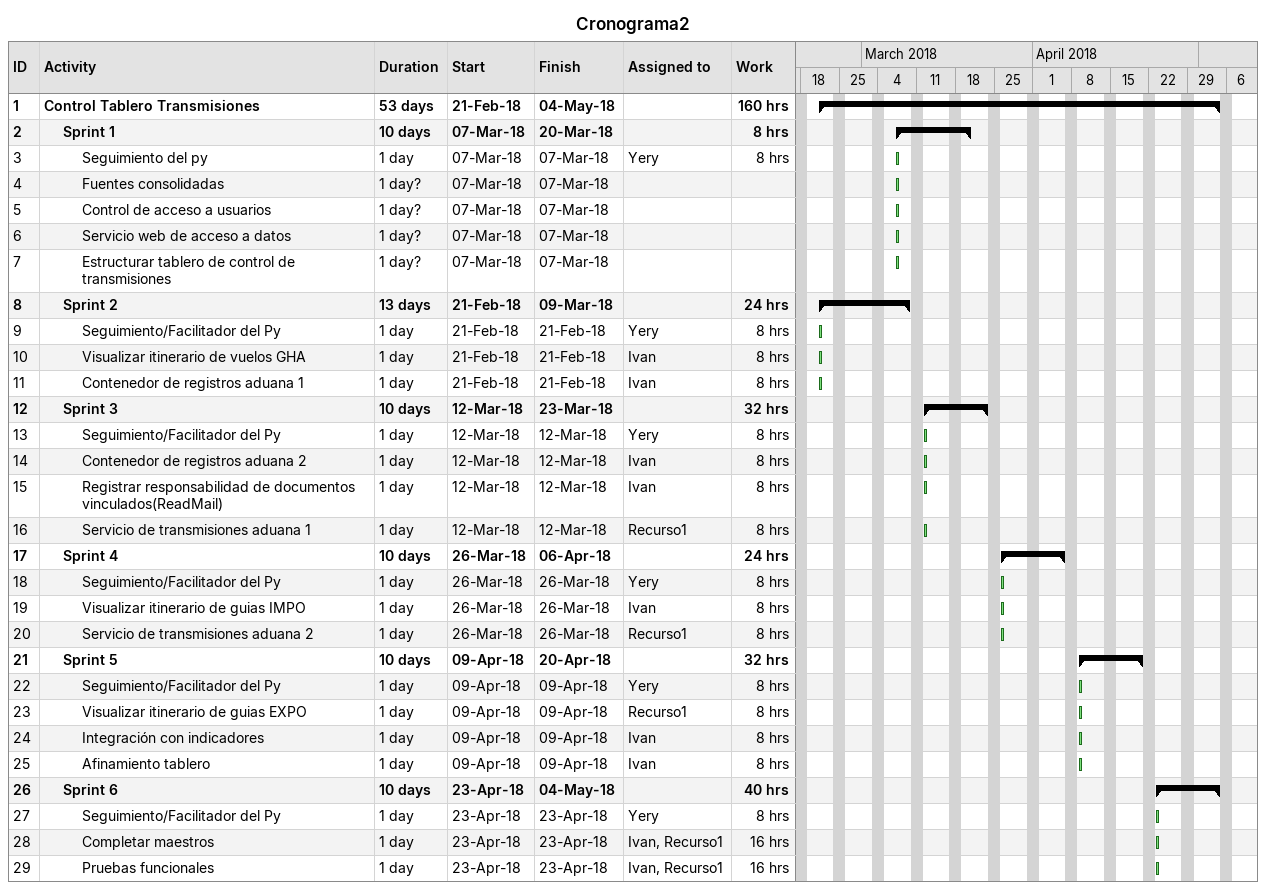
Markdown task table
Cronograma2

| ID | Level | Task | Duration | Start | Finish | Resources | Work (h) |
|---|---|---|---|---|---|---|---|
| 1 | 1 | **Control Tablero Transmisiones** | 53d | 2018-02-21 | 2018-05-04 |  | 160 |
| 2 | 2 | **Sprint 1** | 10d | 2018-03-07 | 2018-03-20 |  | 8 |
| 3 | 3 | Seguimiento del py | 1d | 2018-03-07 | 2018-03-07 | Yery | 8 |
| 4 | 3 | Fuentes consolidadas | 1d? | 2018-03-07 | 2018-03-07 |  |  |
| 5 | 3 | Control de acceso a usuarios | 1d? | 2018-03-07 | 2018-03-07 |  |  |
| 6 | 3 | Servicio web de acceso a datos | 1d? | 2018-03-07 | 2018-03-07 |  |  |
| 7 | 3 | Estructurar tablero de control de transmisiones | 1d? | 2018-03-07 | 2018-03-07 |  |  |
| 8 | 2 | **Sprint 2** | 13d | 2018-02-21 | 2018-03-09 |  | 24 |
| 9 | 3 | Seguimiento/Facilitador del Py | 1d | 2018-02-21 | 2018-02-21 | Yery | 8 |
| 10 | 3 | Visualizar itinerario de vuelos GHA | 1d | 2018-02-21 | 2018-02-21 | Ivan | 8 |
| 11 | 3 | Contenedor de registros aduana 1 | 1d | 2018-02-21 | 2018-02-21 | Ivan | 8 |
| 12 | 2 | **Sprint 3** | 10d | 2018-03-12 | 2018-03-23 |  | 32 |
| 13 | 3 | Seguimiento/Facilitador del Py | 1d | 2018-03-12 | 2018-03-12 | Yery | 8 |
| 14 | 3 | Contenedor de registros aduana 2 | 1d | 2018-03-12 | 2018-03-12 | Ivan | 8 |
| 15 | 3 | Registrar responsabilidad de documentos vinculados(ReadMail) | 1d | 2018-03-12 | 2018-03-12 | Ivan | 8 |
| 16 | 3 | Servicio de transmisiones aduana 1 | 1d | 2018-03-12 | 2018-03-12 | Recurso1 | 8 |
| 17 | 2 | **Sprint 4** | 10d | 2018-03-26 | 2018-04-06 |  | 24 |
| 18 | 3 | Seguimiento/Facilitador del Py | 1d | 2018-03-26 | 2018-03-26 | Yery | 8 |
| 19 | 3 | Visualizar itinerario de guias IMPO | 1d | 2018-03-26 | 2018-03-26 | Ivan | 8 |
| 20 | 3 | Servicio de transmisiones aduana 2 | 1d | 2018-03-26 | 2018-03-26 | Recurso1 | 8 |
| 21 | 2 | **Sprint 5** | 10d | 2018-04-09 | 2018-04-20 |  | 32 |
| 22 | 3 | Seguimiento/Facilitador del Py | 1d | 2018-04-09 | 2018-04-09 | Yery | 8 |
| 23 | 3 | Visualizar itinerario de guias EXPO | 1d | 2018-04-09 | 2018-04-09 | Recurso1 | 8 |
| 24 | 3 | Integración con indicadores | 1d | 2018-04-09 | 2018-04-09 | Ivan | 8 |
| 25 | 3 | Afinamiento tablero | 1d | 2018-04-09 | 2018-04-09 | Ivan | 8 |
| 26 | 2 | **Sprint 6** | 10d | 2018-04-23 | 2018-05-04 |  | 40 |
| 27 | 3 | Seguimiento/Facilitador del Py | 1d | 2018-04-23 | 2018-04-23 | Yery | 8 |
| 28 | 3 | Completar maestros | 1d | 2018-04-23 | 2018-04-23 | Ivan, Recurso1 | 16 |
| 29 | 3 | Pruebas funcionales | 1d | 2018-04-23 | 2018-04-23 | Ivan, Recurso1 | 16 |
